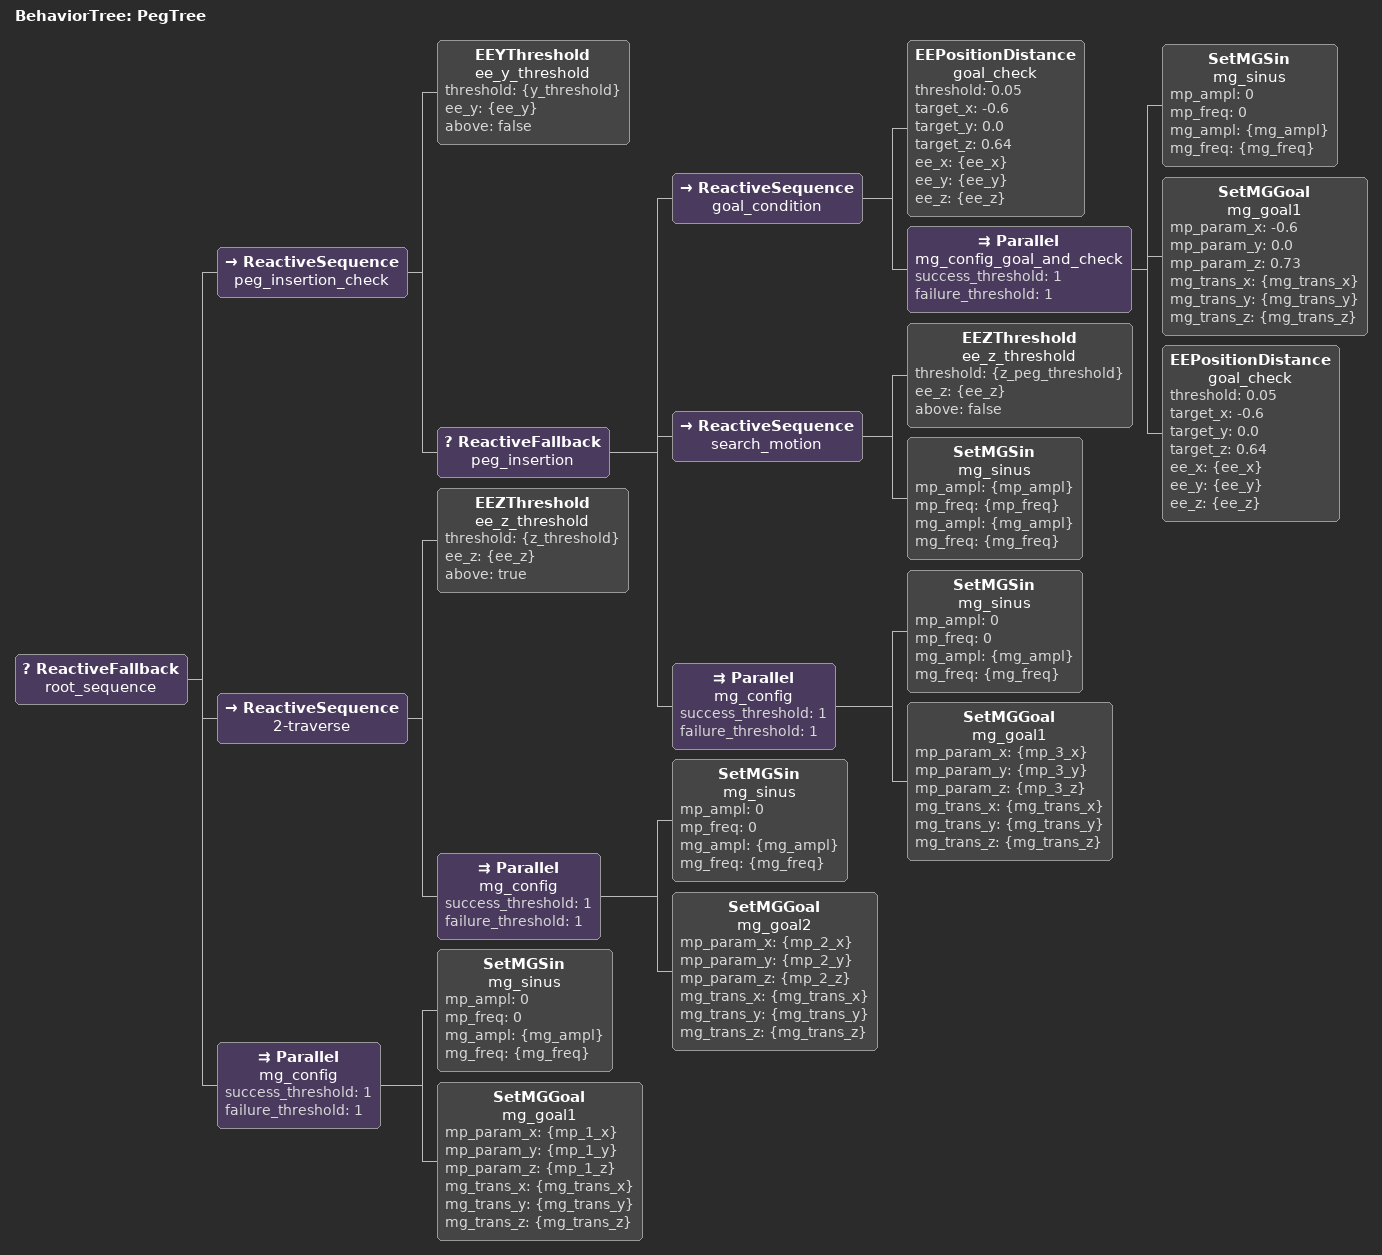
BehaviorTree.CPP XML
<root main_tree_to_execute = "PegTree" >
    <BehaviorTree ID="PegTree">
    <ReactiveFallback name="root_sequence">
        <ReactiveSequence name="peg_insertion_check">
            <EEYThreshold   name="ee_y_threshold" threshold="{y_threshold}" ee_y="{ee_y}" above="false"/>
            <ReactiveFallback name="peg_insertion">
                <ReactiveSequence name="goal_condition">
                    <EEPositionDistance name="goal_check"
                        threshold="0.05"
                        target_x="-0.6"
                        target_y="0.0"
                        target_z="0.64"
                        ee_x="{ee_x}"
                        ee_y="{ee_y}"
                        ee_z="{ee_z}"/>
                    <Parallel name="mg_config_goal_and_check" success_threshold="1" failure_threshold="1">
                        <SetMGSin   name="mg_sinus"
                            mp_ampl="0"
                            mp_freq="0"
                            mg_ampl="{mg_ampl}"
                            mg_freq="{mg_freq}"/>
                        <SetMGGoal   name="mg_goal1"
                            mp_param_x="-0.6"
                            mp_param_y="0.0"
                            mp_param_z="0.73"
                            mg_trans_x="{mg_trans_x}"
                            mg_trans_y="{mg_trans_y}"
                            mg_trans_z="{mg_trans_z}"/>
                        <EEPositionDistance name="goal_check"
                            threshold="0.05"
                            target_x="-0.6"
                            target_y="0.0"
                            target_z="0.64"
                            ee_x="{ee_x}"
                            ee_y="{ee_y}"
                            ee_z="{ee_z}"/>
                    </Parallel>
                </ReactiveSequence>
                <ReactiveSequence name="search_motion">
                    <EEZThreshold   name="ee_z_threshold" threshold="{z_peg_threshold}" ee_z="{ee_z}" above="false"/>
                        <SetMGSin   name="mg_sinus"
                            mp_ampl="{mp_ampl}"
                            mp_freq="{mp_freq}"
                            mg_ampl="{mg_ampl}"
                            mg_freq="{mg_freq}"/>
                </ReactiveSequence>
                <Parallel name="mg_config" success_threshold="1" failure_threshold="1">
                    <SetMGSin   name="mg_sinus"
                        mp_ampl="0"
                        mp_freq="0"
                        mg_ampl="{mg_ampl}"
                        mg_freq="{mg_freq}"/>
                    <SetMGGoal   name="mg_goal1"
                        mp_param_x="{mp_3_x}"
                        mp_param_y="{mp_3_y}"
                        mp_param_z="{mp_3_z}"
                        mg_trans_x="{mg_trans_x}"
                        mg_trans_y="{mg_trans_y}"
                        mg_trans_z="{mg_trans_z}"/>
                </Parallel>
            </ReactiveFallback>
        </ReactiveSequence>
        <ReactiveSequence name="2-traverse">
            <EEZThreshold   name="ee_z_threshold" threshold="{z_threshold}" ee_z="{ee_z}" above="true"/>
            <Parallel name="mg_config" success_threshold="1" failure_threshold="1">
                <SetMGSin   name="mg_sinus"
                        mp_ampl="0"
                        mp_freq="0"
                        mg_ampl="{mg_ampl}"
                        mg_freq="{mg_freq}"/>
                <SetMGGoal   name="mg_goal2"
                    mp_param_x="{mp_2_x}"
                    mp_param_y="{mp_2_y}"
                    mp_param_z="{mp_2_z}"
                    mg_trans_x="{mg_trans_x}"
                    mg_trans_y="{mg_trans_y}"
                    mg_trans_z="{mg_trans_z}"/>
            </Parallel>
        </ReactiveSequence>
        <Parallel name="mg_config" success_threshold="1" failure_threshold="1">
                <SetMGSin   name="mg_sinus"
                    mp_ampl="0"
                    mp_freq="0"
                    mg_ampl="{mg_ampl}"
                    mg_freq="{mg_freq}"/>
                <SetMGGoal   name="mg_goal1"
                    mp_param_x="{mp_1_x}"
                    mp_param_y="{mp_1_y}"
                    mp_param_z="{mp_1_z}"
                    mg_trans_x="{mg_trans_x}"
                    mg_trans_y="{mg_trans_y}"
                    mg_trans_z="{mg_trans_z}"/>
            </Parallel>
    </ReactiveFallback>
    </BehaviorTree>
</root>
